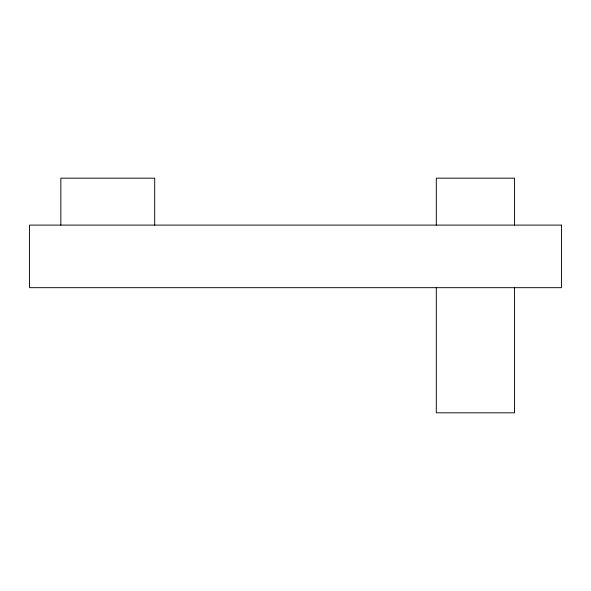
<?xml version="1.0" encoding="UTF-8"?>
<svg xmlns="http://www.w3.org/2000/svg" width="591" height="591" viewBox="0 0 591 591"><rect width="100%" height="100%" fill="white"/><g stroke="black" fill="none" stroke-linecap="round" stroke-linejoin="round"><path stroke-width="0.89" d="M514.517 225.105L514.517 178.172L436.298 178.172L436.298 225.105M514.517 287.677L514.517 412.828L436.298 412.828L436.298 287.677M154.702 225.105L154.702 178.172L60.836 178.172L60.836 225.105M561.45 225.105L29.55 225.105L29.55 287.677L561.45 287.677L561.45 225.105"/></g></svg>
